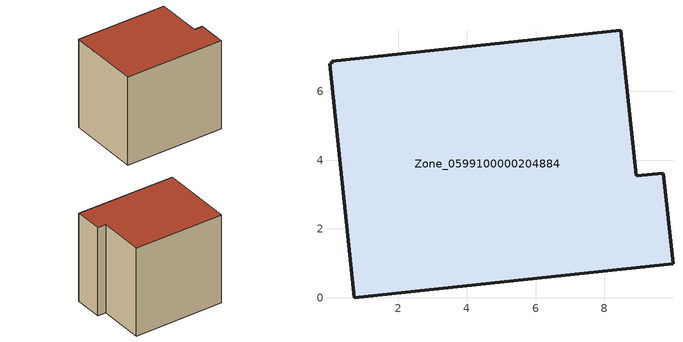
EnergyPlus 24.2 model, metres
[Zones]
Zone_0599100000204884
 floor ground (C_G): 0.01,6.81 0.08,6.81 0.07,6.88 8.47,7.78 8.93,3.54 9.72,3.62 10,0.99 0.73,0 z0
 wall outside (C_F): 10,0.99 9.72,3.62 8.93,3.54 8.47,7.78 0.07,6.88 0.08,6.81 0.01,6.81 0.73,0 10,0.99 z0:8.49
 roof outside (C_R): 0.08,6.81 0.01,6.81 0.73,0 10,0.99 9.72,3.62 8.93,3.54 8.47,7.78 0.07,6.88 z8.49
[BUILDING]
Pand.0599100000204884: North Axis=0; Terrain=City; Loads Convergence Tolerance Value=0.04; Temperature Convergence Tolerance Value=0.4; Solar Distribution=FullExterior; Maximum Number of Warmup Days=25; Minimum Number of Warmup Days=1
[Site:Location]
Rotterdam.The.Hague.AP_ZH_NLD Design_Conditions: Latitude=51.96; Longitude=4.45; Time Zone=1; Elevation=-4.5
[SITE:GROUNDTEMPERATURE:BUILDINGSURFACE]
18, 18, 18, 18, 18, 18, 18, 18, 18, 18, 18, 18
[MATERIAL] Thermal Absorptance=0.9; Solar Absorptance=0.7; Visible Absorptance=0.7
Name | Roughness | Thickness | Conductivity | Density | Specific Heat
G.TI.1992-2005 | MediumSmooth | 0.15 | 0.06 | 540 | 1210
F.TI.1992-2005 | Rough | 0.3 | 0.12 | 1920 | 840
R.TI.1992-2005 | MediumRough | 0.2 | 0.08 | 1500 | 1000
[CONSTRUCTION]
C_G: G.TI.1992-2005
C_F: F.TI.1992-2005
C_R: R.TI.1992-2005
[ZONE]
Zone_0599100000204884: Type=1; Multiplier=1; Ceiling Height=Autocalculate; Volume=Autocalculate; Floor Area=autocalculate; Part of Total Floor Area=Yes
[ZONEINFILTRATION:DESIGNFLOWRATE]
Infil_Zone_0599100000204884: Zone or ZoneList or Space or SpaceList=Zone_0599100000204884; Schedule=AlwaysOn; Design Flow Rate Calculation Method=Flow/Area; Flow Rate per Floor Area=0.0015; Constant Term Coefficient=1; Temperature Term Coefficient=0; Velocity Term Coefficient=0; Velocity Squared Term Coefficient=0
[HVACTEMPLATE:ZONE:IDEALLOADSAIRSYSTEM]
Zone_0599100000204884: Maximum Heating Supply Air Temperature=50; Minimum Cooling Supply Air Temperature=13; Maximum Heating Supply Air Humidity Ratio=0.0156; Minimum Cooling Supply Air Humidity Ratio=0.0077; Heating Limit=NoLimit; Cooling Limit=NoLimit; Dehumidification Control Type=ConstantSensibleHeatRatio; Cooling Sensible Heat Ratio=0.7; Dehumidification Setpoint=60; Humidification Control Type=None; Humidification Setpoint=30; Outdoor Air Method=None; Outdoor Air Flow Rate per Person=0.00944; Outdoor Air Flow Rate per Zone Floor Area=0; Outdoor Air Flow Rate per Zone=0; Demand Controlled Ventilation Type=None; Outdoor Air Economizer Type=NoEconomizer; Heat Recovery Type=None; Sensible Heat Recovery Effectiveness=0.7; Latent Heat Recovery Effectiveness=0.65
[ZONECONTROL:THERMOSTAT]
ThermostatControl_Zone_0599100000204884: Zone or ZoneList=Zone_0599100000204884; Control Type Schedule=DualSetpointControlType; Control 1=Thermostat_Zone_0599100000204884; Temperature Difference Between Cutout And Setpoint=0
[THERMOSTATSETPOINT:DUALSETPOINT]
Thermostat_Zone_0599100000204884: Heating Setpoint Temperature Schedule=HeatingSetpoint_Zone_0599100000204884; Cooling Setpoint Temperature Schedule=CoolingSetpoint_Zone_0599100000204884
[SCHEDULE:COMPACT]
HeatingSetpoint_Zone_0599100000204884: Through: 12/31, For: AllDays, Until: 24:00, 21
CoolingSetpoint_Zone_0599100000204884: Through: 12/31, For: AllDays, Until: 24:00, 24
DualSetpointControlType: Through: 12/31, For: AllDays, Until: 24:00, 4
AlwaysOn: Through: 12/31, For: AllDays, Until: 24:00, 1
